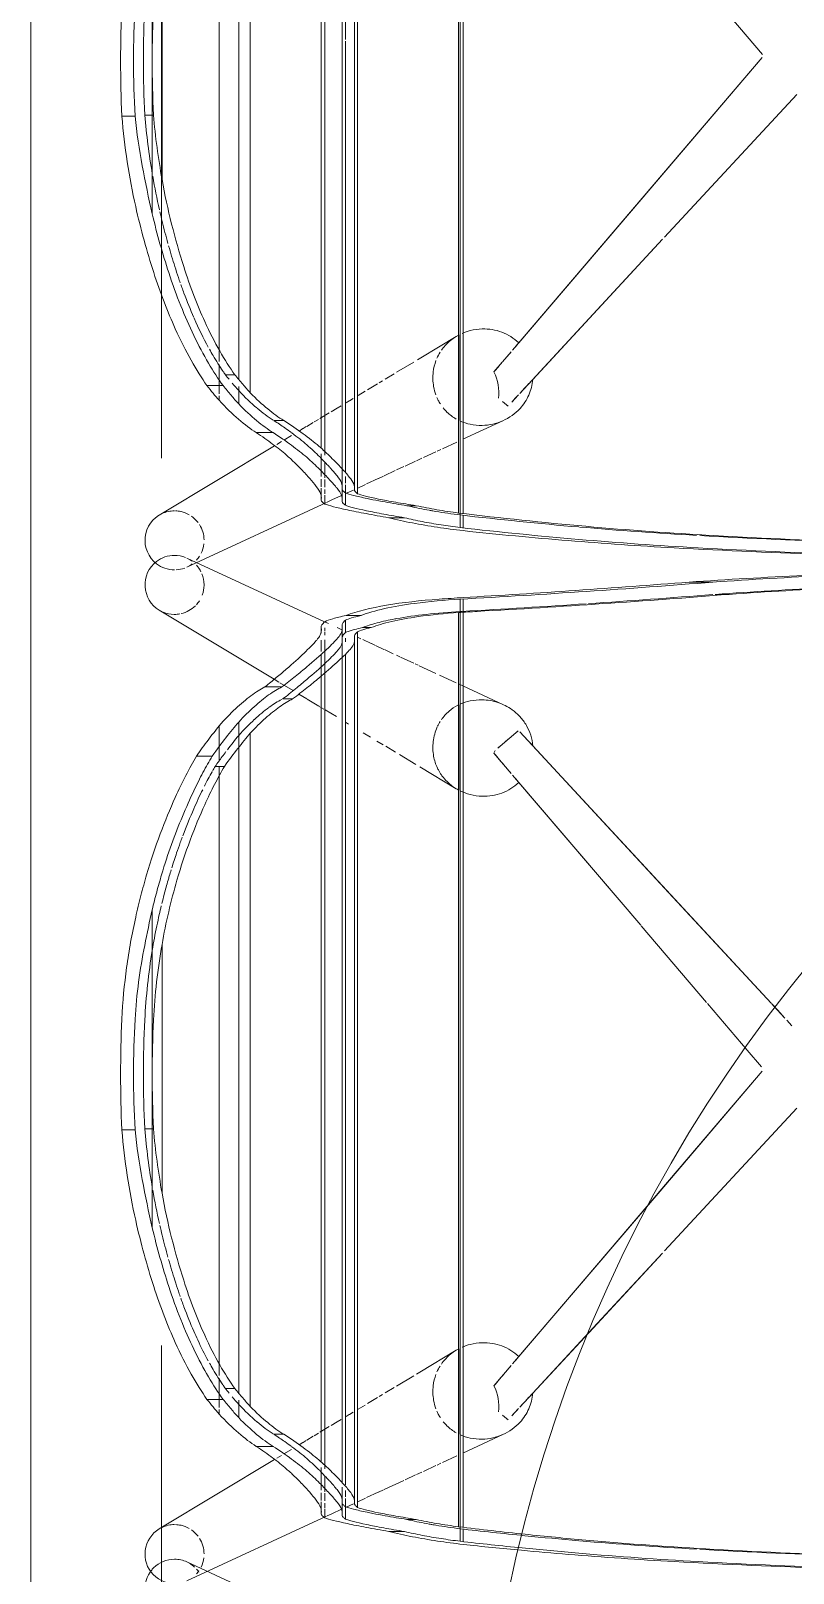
# Model space of a CAD drawing. Header units: millimetres. Extents: x 81566 to 292854, y -8553 to 29000.
# Drawn here: x 105757 to 106067, y 19075 to 19702 of the extents above; entities that cross this region are included whole.
import ezdxf

# ---------------------------------------------------------------- set-up
doc = ezdxf.new("R2010")
doc.units = ezdxf.units.MM
doc.linetypes.add('Осевая', pattern=[3175, 635, -476.25, 1587.5, -476.25])
for name, color, linetype, lineweight in [('G-ANNO-TEXT', 7, 'Continuous', 9), ('Оси', 7, 'Continuous', 9), ('Оси-2', 7, 'Осевая', 9)]:
    doc.layers.add(name, color=color, linetype=linetype, lineweight=lineweight)
doc.layers.add('I-FURN-1', color=9, linetype='Continuous', lineweight=9, true_color=0x808080)

# ---------------------------------------------------------------- blocks, each defined once
blk = doc.blocks.new('Chair_IconsOfDenmark_NamNam_WoodChair - 1_187-V129-План расстановки мебели и оборудования 2 этажа в осях 23-33')
at = {"layer": 'I-FURN-1'}
for p, q in [((188.81, 270.72), (188.81, 276.1)), ((165.38, 263.74), (149.05, 263.74)), ((261.79, 263.74), (165.38, 263.74)), ((261.79, 263.74), (165.38, 263.74)), ((189.26, 266.79), (189.26, 263.25)), ((26.64, 260.87), (54.83, 214)), ((264.14, 259.78), (163.1, 259.78)), ((31.75, 192.92), (5.47, 249.64)), ((79.27, 234.97), (79.27, 241.51)), ((75.16, 236.61), (73.3, 236.61)), ((87.82, 236.61), (75.9, 236.61)), ((83.69, 234.02), (83.69, 230.18)), ((93.38, 236.61), (89.01, 236.61)), ((336.59, 236.61), (93.87, 236.61)), ((77.21, 228.61), (71.82, 228.61)), ((78.88, 228.61), (77.21, 228.61)), ((78.88, 228.61), (77.21, 228.61)), ((349.14, 228.61), (81.81, 228.61)), ((349.14, 228.61), (81.81, 228.61)), ((60.16, 214.64), (60.16, 221.48)), ((349.73, 223.91), (76.35, 223.91)), ((65.06, 214.31), (65.06, 210.29)), ((55.38, 213.09), (56.48, 211.26)), ((57.11, 210.2), (58.94, 207.17)), ((60.8, 204.07), (61.76, 202.48)), ((61.78, 202.44), (62.57, 201.12)), ((62.68, 200.94), (64.25, 198.33)), ((35.34, 195.1), (32.83, 195.1)), ((37.58, 195.1), (35.34, 195.1)), ((41.21, 195.1), (38.1, 195.1)), ((50.14, 195.1), (42.28, 195.1)), ((51.56, 195.1), (50.14, 195.1)), ((377.09, 195.1), (53.8, 195.1)), ((64.47, 197.96), (65.53, 196.21)), ((65.91, 195.58), (68.17, 191.81)), ((32.96, 193.59), (31.12, 193.59)), ((32.76, 190.73), (31.86, 192.68)), ((34.57, 186.84), (32.76, 190.73)), ((34.78, 193.59), (32.96, 193.59)), ((37.05, 193.59), (35.22, 193.59)), ((41.13, 193.59), (37.96, 193.59)), ((48.1, 193.59), (41.72, 193.59)), ((52.37, 193.59), (51.02, 193.59)), ((378.4, 193.59), (52.45, 193.59)), ((68.65, 191.02), (70.09, 188.62)), ((70.14, 188.54), (71.08, 186.98)), ((37.4, 185.19), (30.6, 185.19)), ((33.1, 186.5), (43.37, 186.5)), ((36.81, 182), (35.34, 185.16)), ((35.63, 185.19), (37.4, 185.19)), ((39.68, 186.6), (37.29, 186.6)), ((37.4, 185.19), (38.9, 185.19)), ((38.9, 185.19), (37.4, 185.19)), ((39.57, 185.19), (42.24, 185.19)), ((42.24, 185.19), (39.57, 185.19)), ((41.58, 186.6), (39.68, 186.6)), ((383.55, 186.6), (42.36, 186.6)), ((43.5, 186.5), (382.24, 186.5)), ((43.86, 185.19), (219.3, 185.19)), ((219.3, 185.19), (43.86, 185.19)), ((72.32, 184.91), (73.09, 183.64)), ((73.12, 183.59), (74.03, 182.07)), ((219.95, 185.19), (382.27, 185.19)), ((382.27, 185.19), (219.95, 185.19)), ((391.35, 180.26), (35.32, 180.26)), ((39.08, 177.09), (37.62, 180.24)), ((37.77, 181.5), (388.18, 181.5)), ((41.5, 171.87), (39.31, 176.59)), ((75.27, 180.01), (76.96, 177.2)), ((77.57, 176.2), (79.98, 172.19)), ((42.47, 169.77), (41.55, 171.75)), ((44.71, 164.94), (42.61, 169.46)), ((80.39, 171.51), (81.23, 170.11)), ((25.53, 161.18), (25.53, 167.51)), ((46.34, 161.42), (44.96, 164.4)), ((81.87, 169.04), (84.03, 165.45)), ((84.66, 164.4), (88.83, 157.47)), ((30.44, 160.25), (30.44, 156.41)), ((48.51, 156.74), (46.56, 160.95)), ((49.7, 154.18), (48.68, 156.37)), ((52.33, 148.49), (49.99, 153.55)), ((89.76, 155.92), (90.56, 154.59)), ((90.56, 154.59), (99.21, 140.2)), ((53.26, 146.49), (52.57, 147.98)), ((56.3, 139.92), (53.61, 145.73)), ((27.39, 138.6), (21.57, 138.6)), ((399.17, 138.6), (27.39, 138.6)), ((399.17, 138.6), (27.39, 138.6)), ((399.13, 139.28), (27.46, 139.28)), ((65.06, 139.11), (99.83, 139.11)), ((26.55, 137.42), (21.45, 137.42)), ((64.5, 137.42), (27.27, 137.42)), ((65.08, 120.97), (57.42, 137.52)), ((362.23, 137.42), (64.5, 137.42)), ((70.9, 119.13), (72.78, 121.34)), ((84.8, 124.86), (88.73, 121.5)), ((88.88, 121.38), (92.98, 117.88)), ((75.41, 114.95), (72.57, 117.58)), ((138.74, 56.32), (76.04, 114.37)), ((93.69, 117.28), (212.68, 15.79)), ((138.73, 56.32), (81.75, 109.08)), ((213.87, 15.63), (271.83, 65.07)), ((213.87, 15.63), (271.83, 65.07)), ((197.64, 1.78), (139.59, 55.53)), ((197.64, 1.78), (139.59, 55.53))]:
    blk.add_line(p, q, dxfattribs=at)
at = {"layer": 'I-FURN-1', "flags": 128}
blk.add_lwpolyline([(96.65, 114.75), (154.9, 65.07), (212.68, 15.79)], dxfattribs=at)
at = {"layer": 'I-FURN-1'}
for centre, radius, start, end in [((16.35, 254.69), 12, 25.09167, 142.31855), ((16.35, 254.69), 12, 142.31855, 180), ((16.35, 254.69), 12, 0, 25.09167), ((16.35, 254.69), 12, 183.33877, 200.19831), ((16.35, 254.69), 12, 330.20628, 347.32894), ((16.35, 254.69), 12, 347.88821, 357.85567), ((16.35, 254.69), 12, 208.81845, 216.91692), ((16.35, 254.69), 12, 228.09073, 237.38947), ((16.35, 254.69), 12, 270.6963, 302.30066), ((16.35, 254.69), 12, 307.25288, 325.21362), ((16.35, 254.69), 12, 244.0927, 262.93771), ((76.28, 141.71), 18.88, 263.54744, 296.81904)]:
    blk.add_arc(centre, radius, start, end, dxfattribs=at)
for points in [[(152.06, 270.48), (158.03, 271.8), (170.13, 274.11), (182.53, 275.59), (188.81, 276.1)], [(188.81, 276.1), (196.32, 276.44), (211.32, 276.79), (226.32, 276.44), (233.81, 276.1)], [(125.2, 263.16), (129.49, 264.53), (138.25, 267.16), (147.4, 269.44), (152.06, 270.48)], [(188.81, 270.72), (181.99, 270.04), (168.54, 268.05), (155.48, 265.17), (149.05, 263.74)], [(233.81, 270.72), (226.32, 271.14), (211.32, 271.57), (196.32, 271.14), (188.81, 270.72)], [(149.05, 263.74), (144.92, 262.77), (136.82, 260.67), (129.02, 258.29), (125.2, 257.04)], [(150.77, 260.84), (155.22, 261.85), (159.76, 262.76), (164.37, 263.57)], [(165.38, 263.74), (169.3, 264.38), (177.21, 265.57), (185.23, 266.45), (189.26, 266.79)], [(189.26, 266.79), (196.63, 267.14), (211.37, 267.5), (226.11, 267.13), (233.49, 266.78)], [(233.49, 263.25), (226.11, 263.59), (211.37, 263.95), (196.63, 263.6), (189.26, 263.25)], [(102.38, 254.4), (105.82, 255.93), (113.08, 258.98), (121.04, 261.83), (125.2, 263.16)], [(163.1, 259.78), (156.88, 258.67), (144.76, 256.03), (133.25, 252.73), (127.65, 250.96)], [(131.89, 255.87), (133.28, 256.28), (134.69, 256.69), (136.1, 257.09)], [(189.26, 263.25), (184.83, 262.88), (176.04, 261.9), (167.39, 260.52), (163.1, 259.78)], [(79.27, 241.51), (82.28, 243.64), (89.14, 247.99), (97.68, 252.3), (102.38, 254.4)], [(125.2, 257.04), (120.48, 255.51), (111.5, 252.21), (103.46, 248.64), (99.67, 246.84)], [(127.65, 250.96), (123.57, 249.67), (115.76, 246.91), (108.66, 243.92), (105.29, 242.4)], [(119.19, 251.71), (119.59, 251.86), (120, 252.01), (120.41, 252.15)], [(121.02, 252.37), (121.75, 252.63), (122.5, 252.88), (123.25, 253.14)], [(123.25, 253.14), (124.69, 253.63), (126.16, 254.11), (127.65, 254.57)], [(127.65, 254.57), (129.06, 255.01), (130.47, 255.44), (131.89, 255.87)], [(99.67, 246.84), (95.58, 244.9), (88.09, 240.93), (81.98, 236.94), (79.27, 234.97)], [(94.93, 240.99), (98.5, 242.94), (102.42, 244.86), (106.7, 246.74)], [(73.3, 236.61), (74.22, 237.38), (76.13, 238.98), (78.19, 240.66), (79.27, 241.51)], [(105.29, 242.4), (100.92, 240.42), (92.95, 236.35), (86.52, 232.22), (83.69, 230.18)], [(85.19, 235.07), (87.12, 236.39), (89.21, 237.71), (91.46, 239.03)], [(91.46, 239.03), (92.29, 239.52), (93.14, 240.01), (94.02, 240.49)], [(60.16, 221.48), (61.59, 223.75), (65.21, 228.56), (70.35, 233.85), (73.3, 236.61)], [(79.27, 234.97), (77.9, 233.85), (75.28, 231.66), (72.93, 229.61), (71.82, 228.61)], [(81.82, 232.51), (82.43, 233), (83.05, 233.51), (83.69, 234.02)], [(83.69, 234.02), (84.12, 234.33), (84.55, 234.63), (85, 234.94)], [(71.82, 228.61), (69.24, 226.09), (64.72, 221.22), (61.47, 216.76), (60.16, 214.64)], [(70.19, 221.23), (72.2, 223.6), (74.54, 226.06), (77.21, 228.61)], [(83.69, 230.18), (82.33, 229.07), (79.76, 226.92), (77.44, 224.89), (76.35, 223.91)], [(77.21, 228.61), (78.19, 229.46), (79.22, 230.34), (80.3, 231.25)], [(51.05, 209.28), (52.49, 210.94), (55.45, 214.64), (58.56, 219.08), (60.16, 221.48)], [(76.35, 223.91), (73.86, 221.46), (69.48, 216.73), (66.33, 212.37), (65.06, 210.29)], [(65.27, 214.65), (66.58, 216.71), (68.19, 218.88), (70.11, 221.14)], [(60.16, 214.64), (58.39, 211.91), (54.94, 206.89), (51.68, 202.78), (50.1, 200.94)], [(62.07, 209.87), (63.05, 211.28), (64.04, 212.76), (65.06, 214.31)], [(45.24, 203.16), (46.17, 204.05), (48.08, 205.97), (50.05, 208.14), (51.05, 209.28)], [(65.06, 210.29), (63.22, 207.44), (59.65, 202.21), (56.28, 197.93), (54.64, 196.04)], [(55.2, 200.94), (56.75, 202.74), (58.35, 204.75), (59.99, 206.98)], [(60.13, 207.17), (60.77, 208.04), (61.41, 208.94), (62.07, 209.87)], [(38.29, 197.09), (39.26, 197.83), (41.39, 199.59), (43.89, 201.88), (45.24, 203.16)], [(50.1, 200.94), (49.26, 199.98), (47.62, 198.15), (46.02, 196.49), (45.24, 195.71)], [(52.67, 198.12), (53.5, 199.02), (54.34, 199.96), (55.2, 200.94)], [(31.12, 193.59), (31.28, 193.84), (31.59, 194.28), (31.88, 194.6), (32.01, 194.73)], [(32.83, 195.1), (32.91, 195.1), (32.98, 195.09), (33.06, 195.07)], [(33.06, 195.07), (33.72, 194.92), (35.26, 195.1), (37.21, 196.26), (38.29, 197.09)], [(45.24, 195.71), (43.71, 194.19), (40.89, 191.49), (38.55, 189.46), (37.5, 188.62)], [(47.62, 193.09), (48.42, 193.84), (49.26, 194.66), (50.14, 195.53)], [(54.64, 196.04), (53.87, 195.15), (52.35, 193.45), (50.87, 191.9), (50.14, 191.16)], [(50.29, 195.67), (51.06, 196.44), (51.84, 197.24), (52.64, 198.09)], [(37.5, 188.62), (36.45, 187.78), (34.56, 186.6), (33.1, 186.41), (32.47, 186.57)], [(37.49, 186.57), (38.12, 186.41), (39.59, 186.6), (41.49, 187.78), (42.55, 188.62)], [(50.14, 191.16), (48.54, 189.54), (45.6, 186.66), (43.18, 184.52), (42.09, 183.64)], [(42.55, 188.62), (43.59, 189.44), (44.74, 190.43), (46, 191.59)], [(46.1, 191.67), (46.59, 192.12), (47.1, 192.59), (47.62, 193.09)], [(32.01, 186.56), (31.81, 186.49), (31.38, 186.19), (30.87, 185.58), (30.6, 185.19)], [(32.47, 186.57), (32.39, 186.59), (32.24, 186.61), (32.09, 186.58), (32.01, 186.56)], [(33.35, 176.38), (33.8, 178.54), (34.64, 182.24), (35.32, 184.48), (35.63, 185.19)], [(35.63, 185.19), (35.89, 185.57), (36.13, 185.87), (36.36, 186.09)], [(36.36, 186.09), (36.59, 186.32), (36.8, 186.47), (37, 186.54)], [(37, 186.54), (37.08, 186.57), (37.16, 186.59), (37.24, 186.6)], [(42.09, 183.64), (41.06, 182.79), (39.2, 181.6), (37.77, 181.41), (37.16, 181.57)], [(37.24, 186.6), (37.33, 186.6), (37.41, 186.59), (37.49, 186.57)], [(32.88, 174.04), (33.04, 174.85), (33.2, 175.64), (33.35, 176.38)], [(36.23, 181.27), (35.95, 181.05), (35.65, 180.71), (35.32, 180.26)], [(36.98, 181.6), (36.75, 181.6), (36.5, 181.49), (36.23, 181.27)], [(37, 181.6), (36.99, 181.6), (36.98, 181.6), (36.98, 181.6)], [(37.08, 181.59), (37.05, 181.59), (37.02, 181.6), (37, 181.6)], [(37.16, 181.57), (37.14, 181.58), (37.11, 181.59), (37.08, 181.59)], [(31.94, 169.03), (32.26, 170.81), (32.58, 172.48), (32.88, 174.04)], [(20.29, 137.42), (20.69, 140.9), (21.61, 147.89), (23.37, 158.13), (24.77, 164.5), (25.53, 167.51)], [(30.44, 160.25), (30.69, 161.72), (30.93, 163.16), (31.16, 164.55)], [(31.16, 164.55), (31.43, 166.1), (31.68, 167.6), (31.94, 169.03)], [(25.53, 161.18), (24.98, 158.86), (23.94, 154.02), (22.61, 146.38), (21.89, 141.18), (21.57, 138.6)], [(28.56, 151.12), (29.05, 153.86), (29.59, 156.54), (30.18, 159.12)], [(30.18, 159.12), (30.27, 159.5), (30.36, 159.87), (30.44, 160.25)], [(30.44, 156.41), (29.83, 153.71), (28.73, 148.06), (27.85, 142.19), (27.46, 139.28)], [(26.66, 138.6), (27.08, 141.9), (27.56, 145.22), (28.11, 148.49)], [(90.39, 148.02), (91.23, 147.66), (92.04, 147.23), (92.82, 146.74)], [(21.57, 138.6), (19.72, 122.58), (16.5, 90.43), (14.21, 58.09), (13.31, 41.87)], [(27.46, 139.28), (25.39, 122.1), (21.78, 87.61), (19.27, 52.88), (18.29, 35.47)], [(21.78, 90.35), (23.17, 106.48), (24.8, 122.57), (26.66, 138.6)], [(99.21, 140.22), (99.43, 139.86), (99.63, 139.49), (99.83, 139.11)], [(13.31, 51.62), (14.1, 65.99), (16.06, 94.68), (18.76, 123.2), (20.29, 137.42)], [(102.3, 129.63), (102.34, 128.25), (102.16, 125.55), (101.11, 121.59), (99.29, 117.9), (97.61, 115.76), (96.65, 114.75)], [(70.9, 119.13), (71.33, 119.64), (71.82, 120.21), (72.36, 120.85)], [(84.8, 124.86), (86.14, 123.72), (87.47, 122.59), (88.77, 121.47)], [(88.91, 121.35), (89.33, 121), (89.74, 120.65), (90.15, 120.3)], [(90.88, 119.68), (91.59, 119.06), (92.31, 118.46), (93.01, 117.85)], [(75.48, 114.89), (74.57, 115.73), (73.62, 116.61), (72.65, 117.51)], [(81.75, 109.08), (80.2, 110.52), (78.52, 112.07), (76.71, 113.75)], [(93.73, 117.24), (94.71, 116.4), (95.69, 115.57), (96.65, 114.75)], [(18.36, 42.46), (19.26, 58.36), (20.4, 74.22), (21.76, 90.04)], [(9.43, -74.85), (9.55, -53.7), (10.32, -11.45), (12.14, 30.63), (13.31, 51.62)], [(13.31, 41.87), (12.14, 21.01), (10.32, -20.82), (9.55, -62.81), (9.43, -83.83)], [(15.59, -20.73), (16.23, -0.06), (17.13, 20.58), (18.29, 41.17)], [(18.29, 35.47), (17.13, 14.85), (15.32, -26.5), (14.56, -67.98), (14.43, -88.75)]]:
    blk.add_open_spline(points, degree=3, dxfattribs=at)
for points, knots in [([(137.09, 257.37), (140.03, 258.19), (144.28, 259.31), (148.61, 260.34), (149.92, 260.64)], [0.2606458, 0.2606458, 0.2606458, 0.2606458, 0.5, 0.6031778, 0.6031778, 0.6031778, 0.6031778]), ([(106.95, 246.84), (110.1, 248.21), (114.14, 249.86), (118.4, 251.43), (119.19, 251.71)], [0, 0, 0, 0, 0.5, 0.6115554, 0.6115554, 0.6115554, 0.6115554]), ([(32.01, 194.73), (32.18, 194.88), (32.45, 195.05), (32.73, 195.1), (32.83, 195.1)], [0, 0, 0, 0, 0.5, 0.7895212, 0.7895212, 0.7895212, 0.7895212]), ([(25.53, 167.51), (26.11, 170.8), (27.22, 177), (29.28, 187.31), (30.48, 192.06), (31.12, 193.59)], [0, 0, 0, 0, 0.25, 0.5, 1, 1, 1, 1]), ([(30.6, 185.19), (30, 183.79), (28.87, 179.38), (27.01, 169.87), (26.04, 164.18), (25.53, 161.18)], [0, 0, 0, 0, 0.5, 0.75, 1, 1, 1, 1]), ([(35.32, 180.26), (34.72, 178.89), (33.62, 174.48), (31.82, 165), (30.91, 159.36), (30.44, 156.41)], [0, 0, 0, 0, 0.5, 0.75, 1, 1, 1, 1]), ([(28.11, 148.49), (28.17, 148.89), (28.32, 149.76), (28.48, 150.64), (28.56, 151.12)], [0.4460073, 0.4460073, 0.4460073, 0.4460073, 0.5, 0.565955, 0.565955, 0.565955, 0.565955]), ([(65.65, 140.21), (66.44, 141.58), (67.85, 143.43), (69.59, 144.99), (70.19, 145.47)], [-0.971203, -0.971203, -0.971203, -0.971203, -0.8611111, -0.8074828, -0.8074828, -0.8074828, -0.8074828]), ([(71.82, 146.63), (72.29, 146.93), (73.16, 147.43), (74.07, 147.86), (74.48, 148.04)], [-0.76097034, -0.76097034, -0.76097034, -0.76097034, -0.72222222, -0.69082846, -0.69082846, -0.69082846, -0.69082846]), ([(75.44, 148.43), (76.56, 148.85), (79.64, 149.68), (84.45, 149.83), (87.94, 148.98), (89.43, 148.42)], [-0.6666667, -0.6666667, -0.6666667, -0.6666667, -0.5833333, -0.4444444, -0.3333333, -0.3333333, -0.3333333, -0.3333333]), ([(93.63, 146.2), (94.94, 145.29), (96.8, 143.61), (98.28, 141.66), (98.77, 140.92)], [-0.2222222, -0.2222222, -0.2222222, -0.2222222, -0.1111111, -0.0487601, -0.0487601, -0.0487601, -0.0487601]), ([(63.07, 129.63), (63.04, 131.28), (63.32, 134.31), (64.24, 137.21), (64.8, 138.53)], [-1, -1, -1, -1, -0.5, -0.0641248, -0.0641248, -0.0641248, -0.0641248]), ([(100.45, 137.82), (100.93, 136.74), (101.85, 134.09), (102.25, 131.3), (102.3, 129.63)], [-0.8567793, -0.8567793, -0.8567793, -0.8567793, -0.5, 0, 0, 0, 0]), ([(81.75, 109.08), (79.53, 109.26), (75.29, 110.34), (69.12, 114.41), (65.28, 119.82), (63.45, 125.33), (63.11, 128.17), (63.07, 129.63)], [-1, -1, -1, -1, -0.785714, -0.571429, -0.285714, -0.142857, 0, 0, 0, 0])]:
    blk.add_open_spline(points, degree=3, knots=knots, dxfattribs=at)
blk = doc.blocks.new('Chair_IconsOfDenmark_NamNam_WoodChair - 1_187-V130-План расстановки мебели и оборудования 2 этажа в осях 23-33')
at = {"layer": 'I-FURN-1'}
for p, q in [((188.81, 270.72), (188.81, 276.1)), ((165.38, 263.74), (149.05, 263.74)), ((261.79, 263.74), (165.38, 263.74)), ((261.79, 263.74), (165.38, 263.74)), ((189.26, 266.79), (189.26, 263.25)), ((278.31, 263.74), (261.79, 263.74)), ((26.64, 260.87), (54.83, 214)), ((264.14, 259.78), (163.1, 259.78)), ((371.99, 214.14), (400.09, 260.87)), ((31.75, 192.92), (5.47, 249.64)), ((340.75, 239.38), (340.75, 245.82)), ((421.27, 249.64), (395.33, 193.66)), ((79.27, 234.97), (79.27, 241.51)), ((75.16, 236.61), (73.3, 236.61)), ((87.82, 236.61), (75.9, 236.61)), ((83.69, 234.02), (83.69, 230.18)), ((93.38, 236.61), (89.01, 236.61)), ((336.59, 236.61), (93.87, 236.61)), ((336.59, 238.17), (336.59, 234.38)), ((353.01, 236.61), (338.72, 236.61)), ((77.21, 228.61), (71.82, 228.61)), ((78.88, 228.61), (77.21, 228.61)), ((78.88, 228.61), (77.21, 228.61)), ((349.14, 228.61), (81.81, 228.61)), ((349.14, 228.61), (81.81, 228.61)), ((354.59, 228.61), (349.14, 228.61)), ((60.16, 214.64), (60.16, 221.48)), ((350.06, 223.91), (76.35, 223.91)), ((65.06, 214.31), (65.06, 210.29)), ((368.9, 211.03), (368.9, 217.96)), ((370.87, 212.28), (371.99, 214.14)), ((55.38, 213.09), (56.48, 211.26)), ((57.11, 210.2), (58.94, 207.17)), ((363.99, 206.68), (363.99, 210.74)), ((367.37, 206.47), (370.59, 211.82)), ((60.8, 204.07), (61.76, 202.48)), ((61.78, 202.44), (62.57, 201.12)), ((62.68, 200.94), (64.25, 198.33)), ((361.1, 196.04), (363.98, 200.83)), ((364.05, 200.95), (365.97, 204.14)), ((35.34, 195.1), (32.83, 195.1)), ((37.58, 195.1), (35.34, 195.1)), ((41.21, 195.1), (38.1, 195.1)), ((44.53, 195.1), (42.28, 195.1)), ((50.14, 195.1), (44.6, 195.1)), ((51.56, 195.1), (50.14, 195.1)), ((377.09, 195.1), (53.8, 195.1)), ((64.47, 197.96), (65.53, 196.21)), ((65.91, 195.58), (68.17, 191.81)), ((359.84, 193.94), (360.99, 195.86)), ((382.16, 195.1), (377.09, 195.1)), ((387.89, 195.1), (383.31, 195.1)), ((393.12, 195.1), (390.75, 195.1)), ((32.96, 193.59), (31.12, 193.59)), ((32.76, 190.73), (31.86, 192.68)), ((34.57, 186.84), (32.76, 190.73)), ((34.78, 193.59), (32.96, 193.59)), ((37.05, 193.59), (35.22, 193.59)), ((41.13, 193.59), (37.96, 193.59)), ((48.1, 193.59), (41.72, 193.59)), ((52.37, 193.59), (51.02, 193.59)), ((378.4, 193.59), (52.45, 193.59)), ((68.65, 191.02), (70.09, 188.62)), ((70.14, 188.54), (71.08, 186.98)), ((356.8, 188.9), (359.56, 193.48)), ((388.01, 193.59), (378.4, 193.59)), ((391.21, 193.59), (389.93, 193.59)), ((392.97, 193.59), (391.58, 193.59)), ((393, 188.63), (392.08, 186.65)), ((395.33, 193.66), (394.62, 192.13)), ((37.4, 185.19), (30.6, 185.19)), ((33.1, 186.5), (43.37, 186.5)), ((36.81, 182), (35.34, 185.16)), ((35.63, 185.19), (37.4, 185.19)), ((39.68, 186.6), (37.29, 186.6)), ((37.4, 185.19), (38.9, 185.19)), ((38.9, 185.19), (37.4, 185.19)), ((39.57, 185.19), (42.24, 185.19)), ((42.24, 185.19), (39.57, 185.19)), ((41.58, 186.6), (39.68, 186.6)), ((43.55, 186.6), (42.36, 186.6)), ((44.53, 185.19), (382.27, 185.19)), ((382.27, 185.19), (44.53, 185.19)), ((45.34, 186.5), (382.24, 186.5)), ((383.55, 186.6), (45.45, 186.6)), ((72.32, 184.91), (73.09, 183.64)), ((73.12, 183.59), (74.03, 182.07)), ((353.81, 183.92), (354.58, 185.19)), ((382.6, 186.5), (392.79, 186.5)), ((386.52, 186.6), (384.89, 186.6)), ((388.82, 186.6), (386.52, 186.6)), ((387.24, 185.19), (388.67, 185.19)), ((388.67, 185.19), (387.24, 185.19)), ((396.02, 185.19), (390.99, 185.19)), ((397.95, 178.82), (397.95, 184.92)), ((391.35, 180.26), (35.32, 180.26)), ((39.08, 177.09), (37.62, 180.24)), ((37.77, 181.5), (388.18, 181.5)), ((41.5, 171.87), (39.31, 176.59)), ((75.27, 180.01), (76.96, 177.2)), ((77.57, 176.2), (79.98, 172.19)), ((348.46, 175.01), (350.23, 177.97)), ((388.11, 178.08), (386.57, 174.76)), ((389.12, 180.26), (388.49, 178.9)), ((393.02, 178.32), (393.02, 174.72)), ((42.47, 169.77), (41.55, 171.75)), ((46.34, 161.42), (42.61, 169.46)), ((80.39, 171.51), (81.23, 170.11)), ((345.33, 169.82), (346.9, 172.43)), ((384.07, 169.37), (382.4, 165.76)), ((385.65, 172.76), (384.17, 169.57)), ((386.53, 174.67), (385.77, 173.03)), ((25.53, 161.18), (25.53, 167.51)), ((81.87, 169.04), (84.03, 165.45)), ((84.66, 164.4), (88.83, 157.47)), ((337.37, 156.58), (341.41, 163.3)), ((342.35, 164.86), (344.75, 168.85)), ((381.77, 164.4), (381.18, 163.12)), ((30.44, 160.25), (30.44, 156.41)), ((48.51, 156.74), (46.56, 160.95)), ((378.31, 156.92), (377.72, 155.66)), ((381.02, 162.77), (378.52, 157.38)), ((49.7, 154.18), (48.68, 156.37)), ((52.33, 148.49), (49.99, 153.55)), ((89.54, 156.28), (90.32, 154.99)), ((90.32, 154.99), (99.21, 140.2)), ((327.52, 140.2), (336.42, 155)), ((377.51, 155.21), (374.38, 148.46)), ((53.26, 146.49), (52.57, 147.98)), ((56.3, 139.92), (53.61, 145.73)), ((373.72, 147.02), (370.59, 140.27)), ((27.39, 138.6), (21.57, 138.6)), ((399.17, 138.6), (27.39, 138.6)), ((399.17, 138.6), (27.39, 138.6)), ((399.13, 139.28), (27.46, 139.28)), ((65.06, 139.11), (99.83, 139.11)), ((326.9, 139.11), (361.67, 139.11)), ((370.01, 139.01), (369.31, 137.49)), ((404.56, 138.6), (399.17, 138.6)), ((399.54, 138.6), (399.58, 137.79)), ((26.55, 137.42), (21.45, 137.42)), ((64.5, 137.42), (27.27, 137.42)), ((65.08, 120.97), (57.42, 137.52)), ((362.23, 137.42), (64.5, 137.42)), ((369.31, 137.49), (361.65, 120.97)), ((399.24, 137.42), (362.23, 137.42)), ((404.63, 137.42), (399.24, 137.42)), ((70.9, 119.13), (72.78, 121.34)), ((84.8, 124.86), (92.98, 117.88)), ((333.75, 117.88), (341.94, 124.86)), ((343.94, 123.33), (351.06, 114.98)), ((75.41, 114.95), (72.57, 117.58)), ((108.21, 84.58), (76.04, 114.37)), ((93.69, 117.28), (163.95, 57.35)), ((350.69, 114.37), (240.31, 12.17)), ((271.99, 65.2), (333.04, 117.28)), ((271.99, 65.2), (330.08, 114.75)), ((108.18, 84.61), (81.75, 109.08)), ((138.73, 56.32), (108.18, 84.61)), ((138.74, 56.32), (108.21, 84.58)), ((240.59, 38.42), (271.83, 65.07)), ((240.62, 38.45), (271.83, 65.07)), ((163.94, 57.36), (212.68, 15.79)), ((163.95, 57.35), (212.68, 15.79)), ((197.64, 1.78), (139.59, 55.53)), ((197.64, 1.78), (139.59, 55.53)), ((411.49, 35.83), (411.49, 45.54)), ((221.22, 21.9), (240.17, 38.06)), ((221.23, 21.91), (240.19, 38.08)), ((406.53, 34.89), (406.53, 29.21)), ((214.45, 16.12), (221.23, 21.91)), ((214.45, 16.12), (221.22, 21.9)), ((237.59, 9.65), (234.25, 6.56)), ((237.6, 9.66), (234.26, 6.57)), ((240.17, 12.04), (237.59, 9.65)), ((240.18, 12.05), (237.6, 9.66)), ((233.41, 5.78), (231.17, 3.71)), ((233.4, 5.77), (231.17, 3.7))]:
    blk.add_line(p, q, dxfattribs=at)
at = {"layer": 'I-FURN-1', "flags": 128}
for points in [[(96.65, 114.75), (154.9, 65.07), (163.94, 57.36)], [(344.98, 109.08), (287.14, 55.53), (240.33, 12.19)]]:
    blk.add_lwpolyline(points, dxfattribs=at)
at = {"layer": 'I-FURN-1'}
for centre, radius, start, end in [((16.35, 254.69), 12, 127.35394, 180), ((16.35, 254.69), 12, 25.09167, 127.35394), ((410.38, 254.69), 12, 37.68145, 148.97468), ((16.35, 254.69), 12, 0, 25.09167), ((410.38, 254.69), 12, 157.41264, 179.07105), ((410.38, 254.69), 12, 0, 37.68145), ((16.35, 254.69), 12, 330.20628, 347.32894), ((16.35, 254.69), 12, 347.88821, 357.85567), ((410.38, 254.69), 12, 180, 190.24056), ((410.38, 254.69), 12, 193.26516, 225), ((410.38, 254.69), 12, 338.50646, 0), ((16.35, 254.69), 12, 228.09073, 235.71798), ((16.35, 254.69), 12, 270.6963, 302.30066), ((16.35, 254.69), 12, 307.25288, 325.21362), ((410.38, 254.69), 12, 227.7598, 237.38947), ((410.38, 254.69), 12, 296.26353, 311.90927), ((410.38, 254.69), 12, 323.08308, 330.71361), ((16.35, 254.69), 12, 244.0927, 262.93771), ((410.38, 254.69), 12, 249.84458, 269.41996), ((410.38, 254.69), 12, 270, 292.28186), ((76.28, 141.71), 18.88, 263.54744, 296.81904), ((350.45, 141.71), 18.88, 243.18096, 247.01184)]:
    blk.add_arc(centre, radius, start, end, dxfattribs=at)
for points in [[(152.06, 270.48), (158.03, 271.8), (170.13, 274.11), (182.53, 275.59), (188.81, 276.1)], [(188.81, 276.1), (196.32, 276.44), (211.32, 276.79), (226.32, 276.44), (233.81, 276.1)], [(233.81, 276.1), (240.92, 275.77), (254.94, 274.46), (268.57, 271.96), (275.29, 270.48)], [(125.2, 263.16), (129.49, 264.53), (138.25, 267.16), (147.4, 269.44), (152.06, 270.48)], [(188.81, 270.72), (181.99, 270.04), (168.54, 268.05), (155.48, 265.17), (149.05, 263.74)], [(233.81, 270.72), (226.32, 271.14), (211.32, 271.57), (196.32, 271.14), (188.81, 270.72)], [(278.31, 263.74), (273.54, 264.81), (263.88, 266.93), (248.96, 269.45), (238.89, 270.43), (233.81, 270.72)], [(275.29, 270.48), (278.25, 269.82), (284.08, 268.42), (289.76, 266.85), (292.56, 266.03)], [(149.05, 263.74), (144.92, 262.77), (136.82, 260.67), (129.02, 258.29), (125.2, 257.04)], [(150.77, 260.84), (155.22, 261.85), (159.76, 262.76), (164.37, 263.57)], [(165.38, 263.74), (169.3, 264.38), (177.21, 265.57), (185.23, 266.45), (189.26, 266.79)], [(189.26, 266.79), (196.63, 267.14), (211.37, 267.5), (226.11, 267.13), (233.49, 266.78)], [(233.49, 263.25), (226.11, 263.59), (211.37, 263.95), (196.63, 263.6), (189.26, 263.25)], [(233.49, 266.78), (238.27, 266.56), (247.78, 265.78), (257.14, 264.47), (261.79, 263.74)], [(261.79, 263.74), (265.15, 263.19), (268.46, 262.57), (271.73, 261.89)], [(292.56, 259.95), (290.24, 260.63), (285.54, 261.96), (280.74, 263.17), (278.31, 263.74)], [(292.56, 266.03), (298.36, 264.33), (309.4, 260.59), (319.28, 256.47), (323.94, 254.4)], [(102.38, 254.4), (105.82, 255.93), (113.08, 258.98), (121.04, 261.83), (125.2, 263.16)], [(163.1, 259.78), (156.88, 258.67), (144.76, 256.03), (133.25, 252.73), (127.65, 250.96)], [(131.89, 255.87), (133.28, 256.28), (134.69, 256.69), (136.1, 257.09)], [(189.26, 263.25), (184.83, 262.88), (176.04, 261.9), (167.39, 260.52), (163.1, 259.78)], [(264.14, 259.78), (259.11, 260.63), (248.98, 262.13), (238.68, 263), (233.49, 263.25)], [(290.35, 253.71), (286.15, 254.92), (277.57, 257.16), (268.67, 258.99), (264.14, 259.78)], [(280.89, 259.82), (282.09, 259.52), (283.28, 259.22), (284.47, 258.91)], [(284.47, 258.91), (286.45, 258.39), (288.41, 257.85), (290.35, 257.3)], [(290.35, 257.3), (290.9, 257.14), (291.45, 256.98), (292, 256.82)], [(326.66, 246.84), (323.36, 248.4), (316.43, 251.51), (304.97, 256), (296.8, 258.69), (292.56, 259.95)], [(79.27, 241.51), (82.28, 243.64), (89.14, 247.99), (97.68, 252.3), (102.38, 254.4)], [(125.2, 257.04), (120.48, 255.51), (111.5, 252.21), (103.46, 248.64), (99.67, 246.84)], [(127.65, 250.96), (123.57, 249.67), (115.76, 246.91), (108.66, 243.92), (105.29, 242.4)], [(119.19, 251.71), (119.59, 251.86), (120, 252.01), (120.41, 252.15)], [(121.02, 252.37), (121.75, 252.63), (122.5, 252.88), (123.25, 253.14)], [(123.25, 253.14), (124.69, 253.63), (126.16, 254.11), (127.65, 254.57)], [(127.65, 254.57), (129.06, 255.01), (130.47, 255.44), (131.89, 255.87)], [(321.02, 242.4), (316.48, 244.43), (306.83, 248.46), (296.03, 252.07), (290.35, 253.71)], [(292, 256.82), (292.85, 256.57), (293.7, 256.32), (294.53, 256.06)], [(295.33, 255.81), (297.39, 255.17), (299.41, 254.51), (301.39, 253.83)], [(301.39, 253.83), (302.82, 253.34), (304.22, 252.85), (305.6, 252.34)], [(305.6, 252.34), (306.34, 252.07), (307.07, 251.8), (307.79, 251.53)], [(308.31, 251.34), (312.16, 249.88), (315.84, 248.37), (319.37, 246.84)], [(323.94, 254.4), (327.08, 253), (333.02, 250.15), (338.29, 247.26), (340.75, 245.82)], [(99.67, 246.84), (95.58, 244.9), (88.09, 240.93), (81.98, 236.94), (79.27, 234.97)], [(94.93, 240.99), (97.56, 242.43), (100.4, 243.86), (103.42, 245.26)], [(103.42, 245.26), (104.57, 245.79), (105.75, 246.32), (106.95, 246.84)], [(319.37, 246.84), (322.08, 245.67), (324.66, 244.47), (327.12, 243.25)], [(340.75, 239.38), (338.65, 240.63), (334.2, 243.14), (329.26, 245.62), (326.66, 246.84)], [(340.75, 245.82), (343.08, 244.18), (347.45, 240.98), (351.25, 238.02), (353.01, 236.61)], [(73.3, 236.61), (74.22, 237.38), (76.13, 238.98), (78.19, 240.66), (79.27, 241.51)], [(105.29, 242.4), (100.92, 240.42), (92.95, 236.35), (86.52, 232.22), (83.69, 230.18)], [(85.19, 235.07), (87.12, 236.39), (89.21, 237.71), (91.46, 239.03)], [(91.46, 239.03), (92.29, 239.52), (93.14, 240.01), (94.02, 240.49)], [(336.59, 234.38), (334.3, 235.73), (329.41, 238.44), (323.92, 241.1), (321.02, 242.4)], [(328.52, 242.56), (330.58, 241.52), (332.54, 240.47), (334.41, 239.42)], [(334.67, 239.28), (335.32, 238.91), (335.96, 238.54), (336.59, 238.17)], [(354.59, 228.61), (352.65, 230.25), (348.42, 233.7), (343.43, 237.44), (340.75, 239.38)], [(60.16, 221.48), (61.59, 223.75), (65.21, 228.56), (70.35, 233.85), (73.3, 236.61)], [(79.27, 234.97), (77.9, 233.85), (75.28, 231.66), (72.93, 229.61), (71.82, 228.61)], [(81.82, 232.51), (82.43, 233), (83.05, 233.51), (83.69, 234.02)], [(83.69, 234.02), (84.12, 234.33), (84.55, 234.63), (85, 234.94)], [(336.59, 238.17), (337.96, 237.2), (339.27, 236.25), (340.54, 235.31)], [(350.06, 223.91), (348.18, 225.51), (344.05, 228.87), (339.2, 232.5), (336.59, 234.38)], [(340.54, 235.31), (341.24, 234.79), (341.92, 234.28), (342.58, 233.78)], [(343.33, 233.21), (345.42, 231.62), (347.36, 230.08), (349.14, 228.61)], [(353.01, 236.61), (355.65, 234.29), (360.33, 229.8), (365.59, 223.52), (367.99, 219.75), (368.9, 217.96)], [(71.82, 228.61), (69.24, 226.09), (64.72, 221.22), (61.47, 216.76), (60.16, 214.64)], [(70.19, 221.23), (72.2, 223.6), (74.54, 226.06), (77.21, 228.61)], [(83.69, 230.18), (82.33, 229.07), (79.76, 226.92), (77.44, 224.89), (76.35, 223.91)], [(77.21, 228.61), (78.19, 229.46), (79.22, 230.34), (80.3, 231.25)], [(349.14, 228.61), (351.56, 226.44), (353.71, 224.33), (355.6, 222.29)], [(368.9, 211.03), (368.05, 212.74), (365.85, 216.34), (361.11, 222.24), (356.93, 226.45), (354.59, 228.61)], [(51.05, 209.28), (52.49, 210.94), (55.45, 214.64), (58.56, 219.08), (60.16, 221.48)], [(76.35, 223.91), (73.86, 221.46), (69.48, 216.73), (66.33, 212.37), (65.06, 210.29)], [(65.27, 214.65), (66.58, 216.71), (68.19, 218.88), (70.11, 221.14)], [(363.99, 206.68), (363.16, 208.36), (361.02, 211.9), (356.41, 217.69), (352.34, 221.79), (350.06, 223.91)], [(355.68, 222.2), (357.54, 220.19), (359.13, 218.25), (360.49, 216.38)], [(60.16, 214.64), (58.39, 211.91), (54.94, 206.89), (51.68, 202.78), (50.1, 200.94)], [(62.07, 209.87), (63.05, 211.28), (64.04, 212.76), (65.06, 214.31)], [(360.62, 216.21), (361.91, 214.42), (362.98, 212.71), (363.82, 211.08)], [(368.9, 217.96), (370.21, 216.31), (372.72, 213.21), (374.99, 210.52), (376.08, 209.28)], [(45.24, 203.16), (46.17, 204.05), (48.08, 205.97), (50.05, 208.14), (51.05, 209.28)], [(65.06, 210.29), (63.22, 207.44), (59.65, 202.21), (56.28, 197.93), (54.64, 196.04)], [(55.2, 200.94), (56.75, 202.74), (58.35, 204.75), (59.99, 206.98)], [(60.13, 207.17), (60.77, 208.04), (61.41, 208.94), (62.07, 209.87)], [(363.99, 210.74), (365.44, 208.88), (366.82, 207.14), (368.13, 205.52)], [(377.02, 200.94), (375.82, 202.36), (373.26, 205.46), (370.4, 209.09), (368.9, 211.03)], [(376.08, 209.28), (378.5, 206.49), (382.87, 201.65), (386.27, 198.35), (387.72, 197.09)], [(38.29, 197.09), (39.26, 197.83), (41.39, 199.59), (43.89, 201.88), (45.24, 203.16)], [(50.1, 200.94), (49.26, 199.98), (47.62, 198.15), (46.02, 196.49), (45.24, 195.71)], [(52.67, 198.12), (53.5, 199.02), (54.34, 199.96), (55.2, 200.94)], [(372.48, 196.04), (371.23, 197.52), (368.56, 200.78), (365.57, 204.62), (363.99, 206.68)], [(368.17, 205.47), (369.49, 203.83), (370.75, 202.32), (371.93, 200.94)], [(371.93, 200.94), (374.33, 198.12), (378.64, 193.23), (381.97, 189.89), (383.38, 188.62)], [(388.42, 188.62), (387.01, 189.89), (383.71, 193.23), (379.42, 198.12), (377.02, 200.94)], [(31.12, 193.59), (31.28, 193.84), (31.59, 194.28), (31.88, 194.6), (32.01, 194.73)], [(32.83, 195.1), (32.91, 195.1), (32.98, 195.09), (33.06, 195.07)], [(33.06, 195.07), (33.72, 194.92), (35.26, 195.1), (37.21, 196.26), (38.29, 197.09)], [(45.24, 195.71), (43.71, 194.19), (40.89, 191.49), (38.55, 189.46), (37.5, 188.62)], [(47.62, 193.09), (48.42, 193.84), (49.26, 194.66), (50.14, 195.53)], [(54.64, 196.04), (53.87, 195.15), (52.35, 193.45), (50.87, 191.9), (50.14, 191.16)], [(50.29, 195.67), (51.06, 196.44), (51.84, 197.24), (52.64, 198.09)], [(383.78, 183.64), (382.4, 184.92), (379.13, 188.28), (374.86, 193.2), (372.48, 196.04)], [(387.72, 197.09), (388.02, 196.83), (388.61, 196.36), (389.15, 195.99), (389.42, 195.82)], [(389.42, 195.82), (390, 195.47), (391.15, 194.98), (392.28, 194.96), (392.84, 195.07)], [(392.84, 195.07), (392.93, 195.09), (393.03, 195.1), (393.12, 195.1)], [(37.5, 188.62), (36.45, 187.78), (34.56, 186.6), (33.1, 186.41), (32.47, 186.57)], [(37.49, 186.57), (38.12, 186.41), (39.59, 186.6), (41.49, 187.78), (42.55, 188.62)], [(50.14, 191.16), (48.54, 189.54), (45.6, 186.66), (43.18, 184.52), (42.09, 183.64)], [(42.55, 188.62), (43.59, 189.44), (44.74, 190.43), (46, 191.59)], [(46.1, 191.67), (46.59, 192.12), (47.1, 192.59), (47.62, 193.09)], [(383.38, 188.62), (383.57, 188.46), (383.75, 188.3), (383.93, 188.15)], [(383.93, 188.15), (384.11, 188.01), (384.28, 187.87), (384.45, 187.74)], [(389.42, 187.8), (389.26, 187.92), (388.93, 188.17), (388.6, 188.47), (388.42, 188.62)], [(395.4, 193.59), (395.79, 192.85), (396.6, 190.64), (397.48, 187.03), (397.95, 184.92)], [(32.01, 186.56), (31.81, 186.49), (31.38, 186.19), (30.87, 185.58), (30.6, 185.19)], [(32.47, 186.57), (32.39, 186.59), (32.24, 186.61), (32.09, 186.58), (32.01, 186.56)], [(33.35, 176.38), (33.8, 178.54), (34.64, 182.24), (35.32, 184.48), (35.63, 185.19)], [(35.63, 185.19), (35.89, 185.57), (36.13, 185.87), (36.36, 186.09)], [(36.36, 186.09), (36.59, 186.32), (36.8, 186.47), (37, 186.54)], [(37, 186.54), (37.08, 186.57), (37.16, 186.59), (37.24, 186.6)], [(42.09, 183.64), (41.06, 182.79), (39.2, 181.6), (37.77, 181.41), (37.16, 181.57)], [(37.24, 186.6), (37.33, 186.6), (37.41, 186.59), (37.49, 186.57)], [(384.45, 183.06), (384.34, 183.15), (384.12, 183.33), (383.9, 183.53), (383.78, 183.64)], [(384.45, 187.74), (385.15, 187.23), (385.83, 186.87), (386.52, 186.68)], [(388.99, 181.57), (388.25, 181.43), (386.75, 181.54), (385.22, 182.42), (384.45, 183.06)], [(386.52, 186.68), (386.93, 186.56), (387.34, 186.5), (387.75, 186.5)], [(387.75, 186.5), (388.02, 186.5), (388.28, 186.52), (388.55, 186.57)], [(388.55, 186.57), (388.64, 186.59), (388.73, 186.6), (388.82, 186.6)], [(388.82, 186.6), (389.11, 186.6), (389.41, 186.51), (389.72, 186.33)], [(393.59, 186.57), (392.9, 186.44), (391.53, 186.52), (390.12, 187.26), (389.42, 187.8)], [(389.72, 186.33), (390.13, 186.1), (390.55, 185.72), (390.99, 185.19)], [(390.99, 185.19), (391.29, 184.59), (391.62, 183.7), (391.96, 182.54)], [(391.96, 182.54), (392.05, 182.21), (392.15, 181.86), (392.25, 181.49)], [(393.86, 186.6), (393.77, 186.6), (393.68, 186.59), (393.59, 186.57)], [(394.76, 186.33), (394.45, 186.51), (394.15, 186.6), (393.86, 186.6)], [(396.02, 185.19), (395.59, 185.72), (395.17, 186.1), (394.76, 186.33)], [(397.95, 178.82), (397.6, 180.34), (396.93, 182.95), (396.32, 184.62), (396.02, 185.19)], [(397.95, 184.92), (399.59, 180.61), (402.39, 169.33), (404.02, 154.66), (404.56, 147.17)], [(32.88, 174.04), (33.04, 174.85), (33.2, 175.64), (33.35, 176.38)], [(36.23, 181.27), (35.95, 181.05), (35.65, 180.71), (35.32, 180.26)], [(36.98, 181.6), (36.75, 181.6), (36.5, 181.49), (36.23, 181.27)], [(37, 181.6), (36.99, 181.6), (36.98, 181.6), (36.98, 181.6)], [(37.08, 181.59), (37.05, 181.59), (37.02, 181.6), (37, 181.6)], [(37.16, 181.57), (37.14, 181.58), (37.11, 181.59), (37.08, 181.59)], [(389.25, 181.6), (389.17, 181.6), (389.08, 181.59), (388.99, 181.57)], [(390.13, 181.35), (389.83, 181.51), (389.54, 181.6), (389.25, 181.6)], [(391.35, 180.26), (390.93, 180.76), (390.52, 181.13), (390.13, 181.35)], [(393.02, 174.72), (392.72, 176.03), (392.14, 178.29), (391.61, 179.75), (391.35, 180.26)], [(392.25, 181.49), (392.5, 180.56), (392.75, 179.5), (393.02, 178.32)], [(393.02, 178.32), (393.35, 177.47), (393.67, 176.55), (393.98, 175.58)], [(393.98, 175.58), (394.3, 174.57), (394.61, 173.5), (394.91, 172.37)], [(31.94, 169.03), (32.26, 170.81), (32.58, 172.48), (32.88, 174.04)], [(394.91, 172.37), (395.21, 171.24), (395.5, 170.04), (395.77, 168.8)], [(20.29, 137.42), (20.69, 140.9), (21.61, 147.89), (23.37, 158.13), (24.77, 164.5), (25.53, 167.51)], [(30.44, 160.25), (30.69, 161.72), (30.93, 163.16), (31.16, 164.55)], [(31.16, 164.55), (31.43, 166.1), (31.68, 167.6), (31.94, 169.03)], [(395.77, 168.8), (396.03, 167.61), (396.29, 166.37), (396.52, 165.1)], [(396.52, 165.1), (396.57, 164.88), (396.61, 164.66), (396.65, 164.44)], [(25.53, 161.18), (24.98, 158.86), (23.94, 154.02), (22.61, 146.38), (21.89, 141.18), (21.57, 138.6)], [(28.56, 151.12), (29.05, 153.86), (29.59, 156.54), (30.18, 159.12)], [(30.18, 159.12), (30.27, 159.5), (30.36, 159.87), (30.44, 160.25)], [(30.44, 156.41), (29.83, 153.71), (28.73, 148.06), (27.85, 142.19), (27.46, 139.28)], [(26.66, 138.6), (27.08, 141.9), (27.56, 145.22), (28.11, 148.49)], [(90.39, 148.02), (91.23, 147.66), (92.04, 147.23), (92.82, 146.74)], [(352.9, 147.75), (353.57, 147.42), (354.22, 147.07), (354.86, 146.67)], [(404.56, 147.17), (404.68, 145.55), (404.91, 142.29), (405.12, 139.04), (405.22, 137.42)], [(21.57, 138.6), (20.6, 130.22), (19.7, 121.82), (18.86, 113.4)], [(23.83, 112.32), (24.7, 121.1), (25.65, 129.86), (26.66, 138.6)], [(27.46, 139.28), (26.38, 130.27), (25.36, 121.24), (24.42, 112.2)], [(99.21, 140.22), (99.43, 139.86), (99.63, 139.49), (99.83, 139.11)], [(399.58, 131.68), (399.51, 132.94), (399.36, 135.48), (399.21, 138.01), (399.13, 139.28)], [(411.49, 35.83), (410.13, 53.01), (407.61, 87.32), (405.51, 121.53), (404.56, 138.6)], [(17.9, 113.61), (18.64, 121.56), (19.43, 129.5), (20.29, 137.42)], [(399.58, 137.79), (400.52, 121), (401.55, 104.18), (402.68, 87.34)], [(406.53, 29.21), (405.16, 46.34), (402.64, 80.55), (400.53, 114.66), (399.58, 131.68)], [(405.22, 137.42), (406.1, 122.16), (408.03, 91.57), (410.28, 60.89), (411.49, 45.54)], [(102.3, 129.63), (102.34, 128.25), (102.16, 125.55), (101.11, 121.59), (99.29, 117.9), (97.61, 115.76), (96.65, 114.75)], [(330.08, 114.75), (329.12, 115.76), (327.44, 117.9), (325.62, 121.59), (324.58, 125.55), (324.39, 128.25), (324.43, 129.63)], [(70.9, 119.13), (71.33, 119.64), (71.82, 120.21), (72.36, 120.85)], [(84.8, 124.86), (86.62, 123.31), (88.4, 121.79), (90.15, 120.3)], [(90.88, 119.68), (91.59, 119.06), (92.31, 118.46), (93.01, 117.85)], [(333.72, 117.85), (334.42, 118.46), (335.14, 119.06), (335.86, 119.68)], [(336.58, 120.3), (338.33, 121.79), (340.11, 123.31), (341.94, 124.86)], [(75.48, 114.89), (74.57, 115.73), (73.62, 116.61), (72.65, 117.51)], [(81.75, 109.08), (80.2, 110.52), (78.52, 112.07), (76.71, 113.75)], [(93.73, 117.24), (94.71, 116.4), (95.69, 115.57), (96.65, 114.75)], [(330.08, 114.75), (331.04, 115.57), (332.02, 116.4), (333, 117.24)], [(350.68, 114.36), (349.92, 113.65), (349.18, 112.97), (348.46, 112.3)], [(21.78, 90.35), (22.41, 97.68), (23.1, 105.01), (23.83, 112.32)], [(347.98, 111.86), (346.95, 110.9), (345.95, 109.97), (344.98, 109.08)], [(18.36, 42.46), (19.26, 58.36), (20.4, 74.22), (21.76, 90.04)], [(402.74, 86.42), (403.88, 69.61), (405.11, 52.77), (406.44, 35.91)], [(10.58, -11.49), (11.23, 9.59), (12.14, 30.63), (13.31, 51.62)], [(411.49, 45.54), (412.58, 30), (414.36, -1.13), (415.37, -32.37), (415.68, -48.01)], [(13.31, 41.87), (12.14, 21.01), (10.32, -20.82), (9.55, -62.81), (9.43, -83.83)], [(15.59, -20.73), (16.23, -0.06), (17.13, 20.58), (18.29, 41.17)], [(18.29, 35.47), (17.13, 14.85), (15.32, -26.5), (14.56, -67.98), (14.43, -88.75)], [(406.53, 34.89), (407.59, 19.72), (408.47, 4.52), (409.16, -10.7)], [(415.68, -57.14), (415.37, -41.59), (414.36, -10.55), (412.58, 20.39), (411.49, 35.83)], [(410.69, -63.09), (410.38, -47.65), (409.39, -16.83), (407.61, 13.89), (406.53, 29.21)]]:
    blk.add_open_spline(points, degree=3, dxfattribs=at)
for points, knots in [([(137.09, 257.37), (140.03, 258.19), (144.28, 259.31), (148.61, 260.34), (149.92, 260.64)], [0.2606458, 0.2606458, 0.2606458, 0.2606458, 0.5, 0.6031778, 0.6031778, 0.6031778, 0.6031778]), ([(271.73, 261.89), (273.28, 261.57), (276.01, 260.98), (278.71, 260.34), (279.88, 260.06)], [0.3391796, 0.3391796, 0.3391796, 0.3391796, 0.5, 0.6238323, 0.6238323, 0.6238323, 0.6238323]), ([(106.95, 246.84), (110.1, 248.21), (114.14, 249.86), (118.4, 251.43), (119.19, 251.71)], [0, 0, 0, 0, 0.5, 0.6115554, 0.6115554, 0.6115554, 0.6115554]), ([(32.01, 194.73), (32.18, 194.88), (32.45, 195.05), (32.73, 195.1), (32.83, 195.1)], [0, 0, 0, 0, 0.5, 0.7895212, 0.7895212, 0.7895212, 0.7895212]), ([(393.12, 195.1), (393.43, 195.1), (394.16, 194.88), (394.94, 194.15), (395.4, 193.59)], [0.1164263, 0.1164263, 0.1164263, 0.1164263, 0.5, 1, 1, 1, 1]), ([(25.53, 167.51), (26.11, 170.8), (27.22, 177), (29.28, 187.31), (30.48, 192.06), (31.12, 193.59)], [0, 0, 0, 0, 0.25, 0.5, 1, 1, 1, 1]), ([(30.6, 185.19), (30, 183.79), (28.87, 179.38), (27.01, 169.87), (26.04, 164.18), (25.53, 161.18)], [0, 0, 0, 0, 0.5, 0.75, 1, 1, 1, 1]), ([(35.32, 180.26), (34.72, 178.89), (33.62, 174.48), (31.82, 165), (30.91, 159.36), (30.44, 156.41)], [0, 0, 0, 0, 0.5, 0.75, 1, 1, 1, 1]), ([(404.56, 138.6), (404.19, 144.85), (403.21, 156.01), (400.82, 169.86), (398.97, 176.25), (397.95, 178.82)], [0, 0, 0, 0, 0.4, 0.7, 1, 1, 1, 1]), ([(399.13, 139.28), (398.75, 144.8), (397.79, 154.64), (395.58, 166.84), (393.92, 172.46), (393.02, 174.72)], [0, 0, 0, 0, 0.4, 0.7, 1, 1, 1, 1]), ([(396.65, 164.44), (397.33, 160.69), (398.52, 152.28), (399.26, 143.2), (399.54, 138.6)], [0.4166686, 0.4166686, 0.4166686, 0.4166686, 0.7, 1, 1, 1, 1]), ([(28.11, 148.49), (28.17, 148.89), (28.32, 149.76), (28.48, 150.64), (28.56, 151.12)], [0.4460073, 0.4460073, 0.4460073, 0.4460073, 0.5, 0.565955, 0.565955, 0.565955, 0.565955]), ([(65.65, 140.21), (66.44, 141.58), (67.85, 143.43), (69.59, 144.99), (70.19, 145.47)], [-0.971203, -0.971203, -0.971203, -0.971203, -0.8611111, -0.8074828, -0.8074828, -0.8074828, -0.8074828]), ([(71.82, 146.63), (72.29, 146.93), (73.16, 147.43), (74.07, 147.86), (74.48, 148.04)], [-0.76097034, -0.76097034, -0.76097034, -0.76097034, -0.72222222, -0.69082846, -0.69082846, -0.69082846, -0.69082846]), ([(75.44, 148.43), (76.56, 148.85), (79.64, 149.68), (84.45, 149.83), (87.94, 148.98), (89.43, 148.42)], [-0.6666667, -0.6666667, -0.6666667, -0.6666667, -0.5833333, -0.4444444, -0.3333333, -0.3333333, -0.3333333, -0.3333333]), ([(93.63, 146.2), (94.94, 145.29), (96.8, 143.61), (98.28, 141.66), (98.77, 140.92)], [-0.2222222, -0.2222222, -0.2222222, -0.2222222, -0.1111111, -0.0487601, -0.0487601, -0.0487601, -0.0487601]), ([(326.9, 139.11), (327.83, 140.89), (329.56, 143.29), (331.94, 145.37), (332.86, 146.04), (332.99, 146.12)], [-1, -1, -1, -1, -0.8611111, -0.7916667, -0.7812537, -0.7812537, -0.7812537, -0.7812537]), ([(333.11, 146.21), (333.76, 146.66), (334.64, 147.2), (335.56, 147.66), (335.77, 147.76)], [-0.77777778, -0.77777778, -0.77777778, -0.77777778, -0.72222222, -0.70559197, -0.70559197, -0.70559197, -0.70559197]), ([(335.89, 147.81), (337.43, 148.54), (340.98, 149.67), (346.79, 149.84), (350.73, 148.74), (352.6, 147.88)], [-0.7026693, -0.7026693, -0.7026693, -0.7026693, -0.5833333, -0.4444444, -0.3002988, -0.3002988, -0.3002988, -0.3002988]), ([(355.52, 146.23), (356.83, 145.33), (359.11, 143.28), (360.79, 140.8), (361.46, 139.51)], [-0.2222222, -0.2222222, -0.2222222, -0.2222222, -0.1111111, -0.0103568, -0.0103568, -0.0103568, -0.0103568]), ([(63.07, 129.63), (63.04, 131.28), (63.32, 134.31), (64.24, 137.21), (64.8, 138.53)], [-1, -1, -1, -1, -0.5, -0.0641248, -0.0641248, -0.0641248, -0.0641248]), ([(324.43, 129.63), (324.48, 131.3), (324.92, 134.37), (326, 137.28), (326.65, 138.61)], [-1, -1, -1, -1, -0.5, -0.0551642, -0.0551642, -0.0551642, -0.0551642]), ([(361.89, 138.61), (362.48, 137.27), (363.41, 134.34), (363.69, 131.28), (363.66, 129.63)], [-0.9451256, -0.9451256, -0.9451256, -0.9451256, -0.5, 0, 0, 0, 0]), ([(100.45, 137.82), (100.93, 136.74), (101.85, 134.09), (102.25, 131.3), (102.3, 129.63)], [-0.8567793, -0.8567793, -0.8567793, -0.8567793, -0.5, 0, 0, 0, 0]), ([(81.75, 109.08), (79.53, 109.26), (75.29, 110.34), (69.12, 114.41), (65.28, 119.82), (63.45, 125.33), (63.11, 128.17), (63.07, 129.63)], [-1, -1, -1, -1, -0.785714, -0.571429, -0.285714, -0.142857, 0, 0, 0, 0]), ([(363.66, 129.63), (363.61, 127.45), (362.87, 123.18), (360.23, 117.96), (356.86, 114.14), (353.34, 111.54), (349.31, 109.74), (346.46, 109.2), (344.98, 109.08)], [-1, -1, -1, -1, -0.785714, -0.571429, -0.428571, -0.285714, -0.142857, 0, 0, 0, 0]), ([(344.02, 123.24), (344.33, 122.87), (344.89, 122.22), (345.41, 121.6), (345.65, 121.32)], [0.0822015, 0.0822015, 0.0822015, 0.0822015, 0.1666667, 0.2385399, 0.2385399, 0.2385399, 0.2385399]), ([(346.55, 120.27), (347.05, 119.68), (347.83, 118.76), (348.53, 117.95), (348.81, 117.62)], [0.3333333, 0.3333333, 0.3333333, 0.3333333, 0.5, 0.6189484, 0.6189484, 0.6189484, 0.6189484]), ([(13.31, 51.62), (14.1, 65.99), (15.52, 86.69), (17.31, 107.3), (17.9, 113.61)], [0, 0, 0, 0, 0.5, 0.7213975, 0.7213975, 0.7213975, 0.7213975]), ([(18.86, 113.4), (18.1, 105.74), (15.9, 81.97), (14.21, 58.09), (13.31, 41.87)], [0.2616906, 0.2616906, 0.2616906, 0.2616906, 0.5, 1, 1, 1, 1]), ([(349.14, 117.23), (349.53, 116.78), (350.21, 115.97), (350.81, 115.27), (351.07, 114.96)], [0.6666667, 0.6666667, 0.6666667, 0.6666667, 0.8333333, 0.9788083, 0.9788083, 0.9788083, 0.9788083]), ([(24.42, 112.2), (23.57, 103.99), (21.12, 78.5), (19.27, 52.88), (18.29, 35.47)], [0.2622166, 0.2622166, 0.2622166, 0.2622166, 0.5, 1, 1, 1, 1])]:
    blk.add_open_spline(points, degree=3, knots=knots, dxfattribs=at)
blk = doc.blocks.new('Chair_IconsOfDenmark_NamNam_WoodChair - 1_187-V131-План расстановки мебели и оборудования 2 этажа в осях 23-33')
at = {"layer": 'I-FURN-1'}
blk.add_line((421.27, 249.64), (395.33, 193.66), dxfattribs=at)
for start, end in [(56.06329, 148.97468), (45, 52.64606), (0, 45), (335.1407, 0), (304.28202, 311.90927), (317.23299, 329.18651)]:
    blk.add_arc((410.38, 254.69), 12, start, end, dxfattribs=at)
blk = doc.blocks.new('Баффл акустический подвесной - 1180мм-V285-План расстановки мебели и оборудования 2 этажа в осях 23-33')
at = {"layer": 'I-FURN-1'}
for start in [360, 0]:
    blk.add_arc((0, 0), 590, start, 180, dxfattribs=at)

msp = doc.modelspace()

# ---------------------------------------------------------------- linework, layer by layer
at = {"layer": 'G-ANNO-TEXT'}
msp.add_line((105756.91, 17675.71), (105756.91, 21847.16), dxfattribs=at)
at = {"layer": 'Оси'}
msp.add_line((105810, 19528.29), (105810, 22028.29), dxfattribs=at)
at = {"layer": 'Оси-2'}
msp.add_line((105810, 593.74), (105810, 19528.29), dxfattribs=at)

# ---------------------------------------------------------------- block references
at = {"layer": 'I-FURN-1', "rotation": 90.00000000000017}
for name, p in [('Chair_IconsOfDenmark_NamNam_WoodChair - 1_187-V129-План расстановки мебели и оборудования 2 этажа в осях 23-33', (106070, 19478.52)), ('Chair_IconsOfDenmark_NamNam_WoodChair - 1_187-V130-План расстановки мебели и оборудования 2 этажа в осях 23-33', (106070, 19066.39)), ('Chair_IconsOfDenmark_NamNam_WoodChair - 1_187-V131-План расстановки мебели и оборудования 2 этажа в осях 23-33', (106070, 18658.28))]:
    msp.add_blockref(name, p, dxfattribs=at)
at = {"layer": 'I-FURN-1'}
msp.add_blockref('Баффл акустический подвесной - 1180мм-V285-План расстановки мебели и оборудования 2 этажа в осях 23-33', (106529, 18948), dxfattribs=at)

doc.saveas('drawing.dxf')
